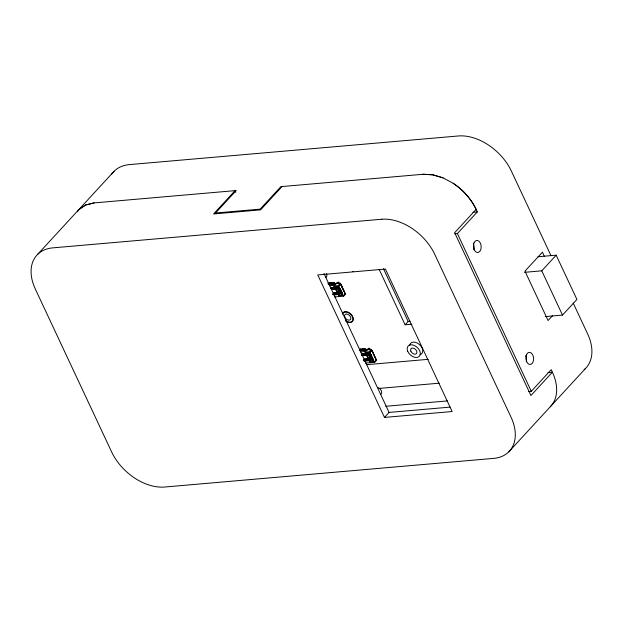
<?xml version="1.0" encoding="UTF-8"?>
<svg xmlns="http://www.w3.org/2000/svg" width="623" height="623" viewBox="0 0 623 623"><rect width="100%" height="100%" fill="white"/><g stroke="black" fill="none" stroke-linecap="round" stroke-linejoin="round"><path stroke-width="0.93" d="M365.358 359.261A0.794 0.498 85 0 0 365.833 359.393L364.533 359.362L363.848 360.273M366.48 359.167A0.794 0.498 85 0 0 366.963 359.292L366.41 359.198L365.296 360.647L367.072 359.206L368.302 359.089C370.553 356.099 370.444 358.661 367.554 358.038M368.286 359.035L367.173 360.483L367.741 360.437C370.296 358.295 367.695 359.019 367.173 360.483M338.959 289.788L339.068 288.683L340.376 288.908L342.136 292.67L340.002 288.94M369.945 355.935L370.054 354.83L371.363 355.055L372.749 358.848L370.802 357.773L369.166 354.471L368.061 354.822L367.741 353.039L366.192 354.954L361.496 355.359M334.956 293.16L334.847 293.246A0.794 0.498 85 0 1 334.372 293.114L333.617 293.184A0.794 0.498 85 0 0 334.099 293.308C330.844 293.635 340.088 291.844 337.183 293.752L336.186 294.336L337.464 292.366L335.984 289.204L331.428 289.384M363.45 359.541L368.24 359.144L368.45 358.513L366.838 355.289L362.415 355.531M333.726 284.509L333.383 282.585L334.084 282.531L334.629 283.699L333.928 283.761M333.687 287.476L334.037 287.032L333.476 287.086M334.426 284.446L334.084 282.531M333.671 294.624L338.429 294.212L339.379 296.213L339.037 296.579L338.741 294.368C341.054 293.371 339.831 291.159 337.713 292.265M370.226 362.695L369.618 361.862L369.727 360.515C372.04 359.518 370.817 357.306 368.699 358.412M339.737 292.296L338.429 294.212M370.724 358.443L369.416 360.359L363.707 360.857M338.795 291.432L339.177 291.143L337.386 292.826M369.782 357.579L370.163 357.291L368.154 359.128M333.484 293.464L332.861 294.126M336.031 293.122L334.31 294.5L335.423 293.051M365.296 360.647L366.41 359.198M335.306 293.916L334.87 294.453L335.929 293.254C337.978 293.526 340.999 289.563 337.02 292.094M337.183 293.752L336.755 294.29L337.915 292.958M340.283 289.01C336.132 284.174 345.002 282.406 336.225 283.667L334.084 285.996L334.489 286.86L338.616 287.001M365.857 360.6L367.103 359.136M367.741 360.437L368.902 359.105M371.269 355.157C367.157 350.399 375.833 348.569 367.212 349.815L365.07 352.143L365.475 353.007L369.735 353.179M334.52 296.953L343.405 296.205L345.508 293.978L345.072 293.495M376.058 359.642L376.494 360.125L374.392 362.345L365.506 363.1M340.859 284.999L340.298 283.932L341.202 285.155L341.124 284.742M345.508 293.978L341.716 286.837L341.684 285.692M344.301 291.556L343.382 291.206M343.507 296.159L345.15 294.375L344.449 292.171M374.493 362.306L376.136 360.522L375.755 358.607L372.297 350.983L371.464 350.811M375.28 357.703L372.492 351.839L376.378 360.258M375.755 358.607L375.326 358.264M341.708 293.597L341.326 294.126L338.741 294.368M336.249 292.95A0.794 0.498 85 0 0 336.731 293.083L337.027 292.522L336.085 293.059M366.192 359.323L367.048 359.16L364.214 359.183M365.343 359.082L365.086 359.455A0.794 0.498 85 0 1 364.603 359.331M334.637 293.931L335.423 293.176M339.558 288.2L337.502 287.857L335.852 289.142C338.133 287.18 336.342 286.105 335.213 288.807L331.452 289.134M338.928 291.229L340.586 291.237M77.377 211.773L78.848 209.569L85.468 205.053L93.855 202.934L236.226 190.537L215.542 213.019L260.18 209.133L280.864 186.651L423.235 174.261L432.876 174.814L443.054 177.874L453.085 183.24A45.713 30.62 42.6 0 1 475.933 208.978L477.311 211.921L457.391 233.57L454.751 233.796M332.409 288.932A0.794 0.498 85 0 1 332.487 288.2L333.204 288.021L331.654 288.994A0.794 0.498 85 0 1 331.732 288.262L332.456 288.091M334.286 288.768A0.794 0.498 85 0 1 334.364 288.036L335.088 287.857L333.539 288.831A0.794 0.498 85 0 1 333.617 288.099L334.333 287.927M362.718 354.409L364.19 354.168L362.641 355.141A0.794 0.498 85 0 1 362.718 354.409L364.19 354.168M364.603 354.246L366.075 354.004L364.525 354.978A0.794 0.498 85 0 1 364.603 354.246L366.075 354.004M332.752 294.095L334.24 293.153L332.994 294.617M364.182 360.32L365.226 359.3L363.98 360.764M333.406 293.308L337.253 292.997L335.423 289.033L336.584 287.522L337.635 287.834L337.059 287.717M368.302 359.089L366.41 355.18L367.57 353.669L368.473 353.739L368.832 354.448L370.545 354.347M339.021 290.1L338.149 290.964L338.453 291.728L337.168 292.981M370 356.247L368.364 358.973M337.456 292.522L338.577 291.26L339.231 291.307M368.442 358.669L369.564 357.407L370.21 357.454M335.719 289.08C337.308 286.082 338.959 290.435 340.882 292.537M366.706 355.227L367.897 353.872L366.838 355.289L368.614 353.981L368.045 353.864M337.806 283.418L337.012 282.515L338.421 282.398L338.951 283.434L340.586 283.286L338.585 285.646L340.586 283.364L338.453 285.614L334.084 285.996M335.984 289.204L336.856 288.208M342.136 292.67L339.971 293.036L338.593 294.531L333.764 294.952M361.511 355.242L362.313 354.331L361.683 354.378M362.641 355.141L363.443 354.238M364.525 354.978L365.319 354.074M370.405 349.885L369.649 348.273L368.24 348.397L368.497 349.729L367.998 348.662L369.408 348.545L369.937 349.573L371.565 349.433L369.439 351.761L371.573 349.511L369.439 351.761L365.07 352.143M366.963 355.351L367.843 354.355M372.616 359.043L370.95 359.183L369.579 360.678L364.751 361.099M343.405 296.205L345.539 293.869M374.392 362.345L376.526 360.016M37.481 254.534L114.102 171.255M282.04 186.55L260.593 209.865L213.603 213.954L235.05 190.638L235.844 192.336M328.204 283.286L327.737 283.076M330.322 282.858L330.626 284.29L329.964 284.47L329.622 282.912L330.322 282.858L330.875 284.026A0.973 0.615 85 0 1 331 284.501M332.573 284.493L331.841 284.306L331.257 283.021L332.207 282.694L332.752 283.862A0.973 0.615 85 0 1 332.877 284.337M331.257 283.021L332.207 282.694M335.283 283.434L335.976 283.481L328.399 284.337M329.279 285.762L333.99 285.35L335.805 283.387L336.225 283.667M337.012 282.515L338.663 282.126L339.418 283.909L340.477 284.664M338.803 285.856L340.431 284.088M337.074 288.675L337.853 288.301M340.742 292.545L341.061 292.857M343.553 296.057L345.15 294.165L344.721 293.246M359.432 349.168L359.736 350.601M360.951 350.617L360.608 349.059L361.309 349.005L361.862 350.173A0.973 0.615 85 0 1 361.94 350.399M360.359 349.332L361.309 349.005M363.193 348.841L363.489 350.274L362.827 350.453L362.485 348.896L363.193 348.841L363.739 350.009A0.973 0.615 85 0 1 363.863 350.484M364.728 350.414L364.362 348.732L365.07 348.678L365.615 349.846A0.973 0.615 85 0 1 365.74 350.321M364.12 349.005L365.07 348.678M366.269 349.581L366.963 349.628L359.276 350.399M360.265 351.909L364.977 351.497L366.783 349.534L367.352 349.799M369.789 352.003L371.285 350.079L372.188 351.302L371.526 349.69M370.981 355.087L374.54 362.204M371.721 358.692L373.122 358.817M379.189 269.463L405.114 324.801L408.174 321.468L410.105 321.304M374.509 362.072L376.136 360.312L375.708 359.393M384.484 417.418L452.142 411.53L385.403 269.058L317.746 274.945L384.484 417.418L389.079 412.426L449.977 407.123M524.473 272.329L541.776 270.826L556.175 255.173L576.914 299.437L562.507 315.09L545.211 316.593M552.601 315.604L548.076 320.526L524.955 271.169L542.423 252.19L544.486 256.59M528.639 391.532L531.279 391.306L551.199 369.657L552.391 372.204A45.713 30.62 42.6 0 1 550.249 406.78M508.882 451.745L585.495 368.481M335.423 289.033L336.584 287.522L330.704 287.99M366.41 355.18L367.57 353.669L365.46 353.809M337.245 293.137L336.513 293.768M337.464 292.366L338.367 291.432M368.45 358.513L369.353 357.579M338.149 290.964L338.92 290.591L339.177 291.143M368.061 354.822L368.832 354.448M369.135 357.111L369.906 356.738L370.163 357.291M367.819 359.144L367.718 359.23A0.794 0.498 85 0 1 367.344 359.198M338.453 291.728L338.896 291.93M78.848 209.569L85.577 205.006L94.089 202.911M337.425 288.324L338.881 288.192M338.491 290.614L339.956 290.482M368.403 354.471L370.599 354.269M369.727 360.515C371.246 361.94 373.457 358.295 372.671 360.429L373.239 361.55L369.618 361.862M472.904 212.303L477.311 211.921M537.914 256.762L556.175 255.173M329.372 283.185L330.081 283.122M333.134 282.858L333.842 282.795M328.29 284.252L328.991 284.189A0.973 0.615 85 0 1 329.076 284.415M330.875 284.026L330.167 284.088L329.622 282.912M332.051 283.924L332.752 283.862M333.679 284.026L334.387 283.963M334.489 286.86L338.102 286.549L339.294 289.095M333.461 287.25L334.029 287.203M330.385 287.733L335.236 287.405L330.486 287.818M337.059 287.148L338.601 287.016M331.927 288.052L333.204 288.021M333.811 287.888L335.088 287.857M337.074 287.569L338.725 287.421M331.732 288.262L332.487 288.2M333.617 288.099L334.364 288.036M331.506 289.539L332.347 289.158M336.926 292.872L335.501 293.02A0.794 0.498 85 0 0 335.976 293.145M334.053 293.417L335.369 293.301M337.814 293.09L339.831 293.122M334.512 294.064L335.073 294.009M336.389 293.9L336.957 293.846M334.356 294.329L334.917 294.282M336.233 294.165L336.802 294.118M338.632 295.715L342.253 295.403L340.828 292.452M405.114 324.801L411.858 324.209M362.243 349.168L362.944 349.106M364.665 350.173L365.436 350.352M365.475 353.007L369.089 352.696L370.28 355.242M362.446 353.693L363.014 353.646M361.363 353.872L366.223 353.553L364.977 351.497M368.045 353.296L369.587 353.163M361.69 354.137L363.575 353.973M361.285 354.331L362.033 354.261M362.913 354.199L363.91 354.098M364.798 354.035L365.794 353.934M368.053 353.716L370.148 353.591M361.558 354.401L362.313 354.331M362.493 355.686L363.334 355.305M369.961 354.931L371.23 354.822M364.159 359.245L365.171 359.323M365.039 359.564L366.355 359.448M366.916 359.401L368.232 359.284M368.793 359.237L370.817 359.269M365.623 360.078L366.293 360.063M367.5 359.915L368.17 359.899M365.499 360.211L366.059 360.156M367.375 360.047L367.944 359.993M365.343 360.476L365.903 360.429M367.22 360.312L367.788 360.265M366.332 364.712L428.305 359.323M547.983 372.585L552.391 372.204L530.936 395.512L454.665 232.691L476.12 209.375A45.697 30.605 42.6 0 0 453.085 183.24M379.212 388.409L439.176 383.192M385.723 406.282L447.384 400.916M363.295 359.487L364.315 359.487M423.001 174.284L432.736 174.79L443.054 177.874M331.327 288.184L330.611 288.363A0.794 0.498 85 0 0 330.509 288.706M338.865 287.063L338.102 286.549M369.852 353.21L369.089 352.696M336.506 286.954L336.887 287.296L336.755 286.892M333.99 285.35L334.419 285.63M366.783 349.534L367.383 349.908M369.571 351.793L370.366 352.299M335.213 293.176L336.062 293.012M341.287 285.03L341.871 286.027M372.274 351.177L372.858 352.174M337.074 288.036L338.577 291.26M368.061 354.183L369.564 357.407M369.416 360.359L369.696 360.935M339.224 283.52L339.605 284.088M341.692 294.282L342.253 295.403M550.942 255.57L511.358 171.076A45.713 30.62 42.6 0 0 458.248 135.978L129.327 164.612A45.713 30.62 42.6 0 0 111.821 173.988M573.207 303.097L587.637 333.897A45.713 30.62 42.6 0 1 584.187 369.688M541.776 270.826L562.507 315.09M457.391 233.57L531.279 391.306M383.488 268.77L408.174 321.468M344.768 292.46L340.353 283.418M371.417 350.235L371.845 351.146M342.043 292.771L343.522 295.925M371.814 358.599L373.239 361.55M364.821 348.942L365.374 350.11M364.362 348.732L364.914 349.908M331.958 282.959L332.511 284.127M362.485 348.896L363.03 350.071M333.313 289.22L334.232 288.994M364.299 355.367L365.21 355.141M361.067 349.269L361.613 350.438M360.608 349.059L361.153 350.235M323.991 273.474L389.079 412.426M341.863 286.471L343.974 291.151M340.54 283.543L341.202 285.155M375.28 357.594L375.669 358.723M344.293 291.447L344.683 292.584M367.461 352.945L367.874 353.443L367.469 353.405L367.741 353.039M377.959 387.522A4.571 3.06 42.6 0 1 381.478 391.174A4.571 3.06 42.6 0 1 380.388 394.585M326.452 273.645A4.571 3.06 42.6 0 1 325.564 277.554M525.765 355.694A6.098 3.863 85 0 1 526.295 361.768M473.324 243.757A6.098 3.863 85 0 1 473.862 249.831M363.396 355.079A0.794 0.498 85 0 1 363.474 354.347M365.273 354.915A0.794 0.498 85 0 1 365.351 354.183M342.572 314.132A6.098 4.081 42.6 0 1 349.199 313.104A6.098 4.081 42.6 0 1 352.665 320.51A6.098 4.081 42.6 0 1 345.64 320.674M409.693 345.134A7.616 5.101 42.6 0 1 419.645 344.698A7.616 5.101 42.6 0 1 420.058 354.666M353.311 271.332A7.616 5.101 42.6 0 1 352.525 271.644M342.37 313.564A6.495 4.345 42.6 0 1 349.448 312.948A6.495 4.345 42.6 0 1 353.039 320.611A6.495 4.345 42.6 0 1 345.96 321.227M381.868 219.226L52.488 247.892A45.713 30.62 42.6 0 0 35.153 288.675L111.829 452.353A45.713 30.62 42.6 0 0 164.745 487.022L493.657 458.388A45.713 30.62 42.6 0 0 511.024 417.161L434.566 253.943A45.713 30.62 42.6 0 0 381.868 219.226M526.653 354.355A6.098 3.863 85 0 0 529.262 364.362A6.098 3.863 85 0 0 533.327 356.512A6.098 3.863 85 0 0 526.653 354.355M474.22 242.425A6.098 3.863 85 0 0 476.829 252.424A6.098 3.863 85 0 0 480.886 244.574A6.098 3.863 85 0 0 474.22 242.425M344.784 317.107A3.66 2.453 42.6 0 0 350.219 319.731A3.66 2.453 42.6 0 0 348.109 314.428A3.66 2.453 42.6 0 0 344.784 317.107M407.722 351.302A7.616 5.101 42.6 0 0 419.069 356.558A7.616 5.101 42.6 0 0 414.443 345.516A7.616 5.101 42.6 0 0 407.722 351.302M410.83 351.138A3.66 2.453 42.6 0 0 416.257 353.771A3.66 2.453 42.6 0 0 414.147 348.467A3.66 2.453 42.6 0 0 410.83 351.138"/></g></svg>
